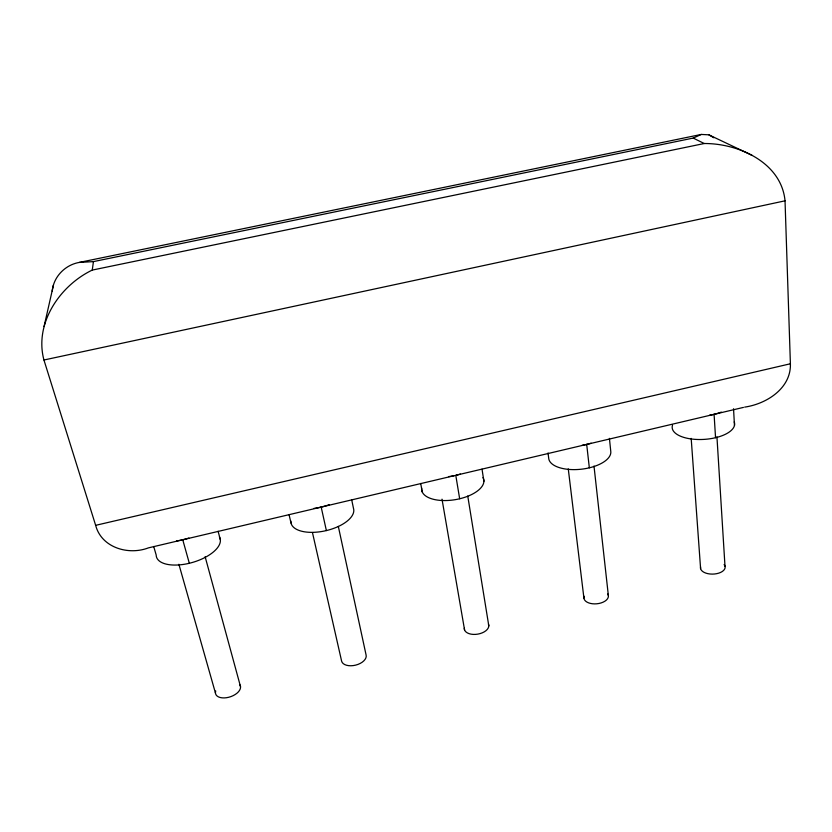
<?xml version="1.0" encoding="UTF-8"?>
<svg xmlns="http://www.w3.org/2000/svg" width="832" height="832" viewBox="0 0 832 832"><rect width="100%" height="100%" fill="white"/><g stroke="black" fill="none" stroke-linecap="round" stroke-linejoin="round"><path stroke-width="1.25" d="M454.522 475.613L148.356 547.893C128.409 555.526 101.483 547.726 95.649 525.335L43.94 360.006C34.112 323.357 59.852 285.605 92.269 270.078L704.246 143.52C738.587 143.312 781.456 162.604 785.034 200.824L790.4 363.771C791.201 388.367 766.48 403.957 744.661 407.118M92.269 270.078L93.434 261.612L693.222 138.081L701.282 134.441L708.833 134.815L752.128 155.397M52.229 291.138C53.487 276.744 65.198 264.857 79.279 262.423L701.282 134.441M44.054 326.529L53.435 285.147M459.659 498.763L455.78 475.311L743.434 407.41M95.649 525.335L790.4 363.771M43.94 360.006L785.034 200.824M79.279 262.423L93.434 261.612M708.833 134.815L713.825 137.758M693.222 138.081L704.246 143.52M153.691 546.478L156.187 554.996A33.124 15.278 -16.1 0 0 192.338 562.484A33.124 15.278 -16.1 0 0 219.419 536.952M178.89 564.283L215.436 692.994M182.749 539.77L189.322 563.274M205.13 556.702L240.531 686.66M218.098 531.274L220.355 539.791M289.026 514.53L291.023 523.037M312.458 532.574L341.619 661.138A12.615 7.249 -13.9 0 0 355.69 665.122A12.615 7.249 -13.9 0 0 366.08 654.961L338.322 526.406M321.183 507.083L326.373 530.577M351.686 499.741L353.454 508.248A32.094 15.132 -12.8 0 1 324.22 531.055A32.094 15.132 -12.8 0 1 290.867 521.05M420.711 483.454L422.23 491.951M442.01 499.169L464.599 630.084M467.75 496.038L488.81 625.882M482.019 469.134L483.902 481.312M548.028 452.982L548.683 458.078A31.231 14.352 -6.4 0 0 581.266 469.217A31.231 14.352 -6.4 0 0 610.75 451.204L609.419 438.36M568.266 468.874L583.918 598.083M586.695 444.402L589.337 467.823M593.996 466.045L608.379 595.67M691.184 438.402L700.596 568.641M716.945 436.842L724.994 566.207M714.085 414.336L715.551 437.705M733.543 408.762L734.469 425.485M721.323 412.11A31.574 13.395 -4 0 1 709.509 415.241M188.906 538.034A33.426 14.882 -15.8 0 1 176.561 540.946M329.378 504.618A32.386 14.737 -12.7 0 1 313.893 508.414M460.377 474.053A31.762 14.425 -9.5 0 1 455.78 475.311M454.615 475.582A31.762 14.425 -9.5 0 1 448.614 476.611M591.136 443.186A31.512 13.957 -6.5 0 1 582.036 445.338M239.897 684.871A13.01 7.301 -18.2 0 1 228.706 697.278A13.01 7.301 -18.2 0 1 215.706 690.966M488.446 624.062A12.376 7.103 -9.5 0 1 477.849 634.119A12.376 7.103 -9.5 0 1 464.287 628.254M607.745 593.944A12.293 6.885 -5.4 0 1 596.898 603.782A12.293 6.885 -5.4 0 1 584.168 596.274M724.11 564.564A12.334 6.614 -1.9 0 1 714.542 573.997A12.334 6.614 -1.9 0 1 700.586 566.925M482.997 477.547A31.481 14.82 -9.5 0 1 455.541 499.616A31.481 14.82 -9.5 0 1 421.689 488.114M734.261 421.876A31.294 13.77 -3.7 0 1 703.539 439.421A31.294 13.77 -3.7 0 1 672.506 425.225"/></g></svg>
